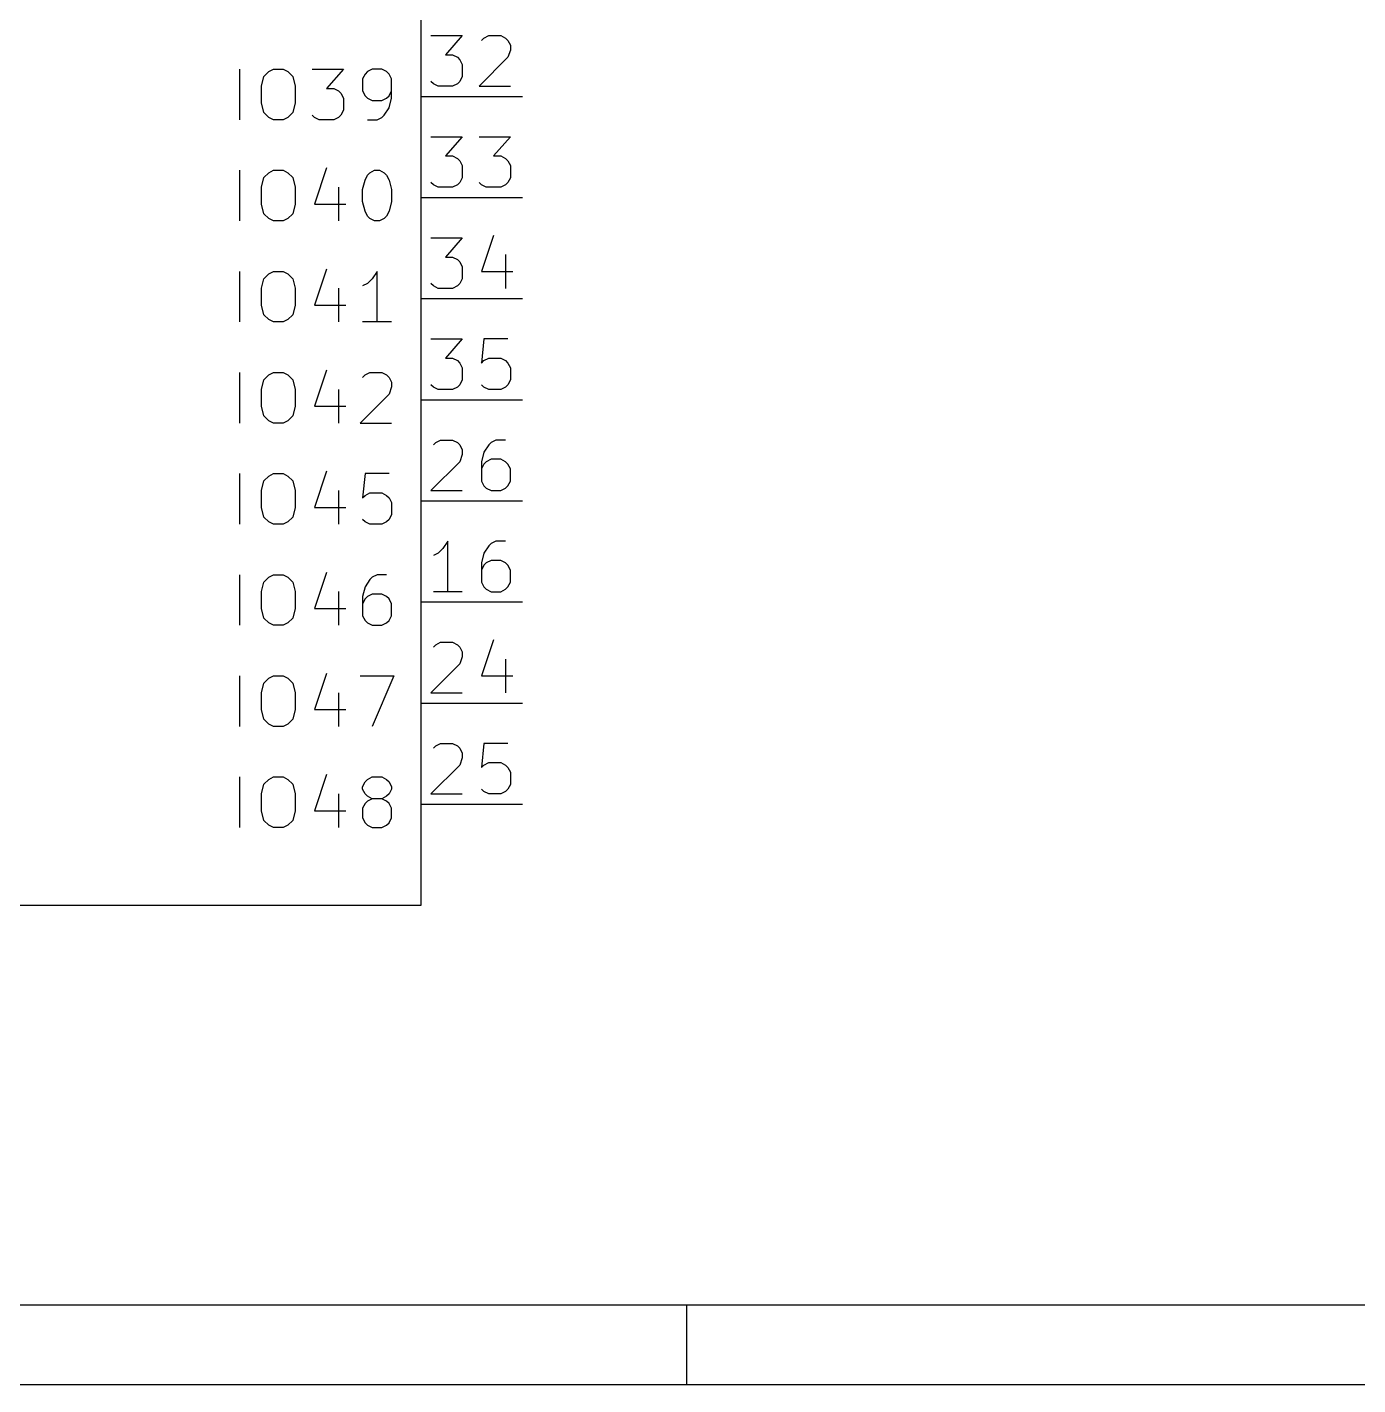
# Model space of a CAD drawing. Header units: inches. Extents: x 0.4 to 11.3, y -7.9 to -0.4.
# Drawn here: x 1.71 to 3.026, y -7.874 to -6.532 of the extents above; entities that cross this region are included whole.
import ezdxf

# ---------------------------------------------------------------- set-up
doc = ezdxf.new("R2010")
doc.units = ezdxf.units.IN
doc.header["$MEASUREMENT"] = 0
for name, color, linetype in [('GREENSIXTYFIVE', 129, 'CONTINUOUS'), ('LIGHTRED', 12, 'CONTINUOUS'), ('RED', 14, 'CONTINUOUS'), ('WHITE', 250, 'CONTINUOUS')]:
    doc.layers.add(name, color=color, linetype=linetype)

msp = doc.modelspace()

# ---------------------------------------------------------------- linework, layer by layer
at = {"layer": 'GREENSIXTYFIVE', "linetype": 'CONTINUOUS'}
for p, q in [((1.9205, -6.6231), (1.9205, -6.5731)), ((1.9205, -6.6231), (1.9205, -6.5731)), ((1.9443, -6.5803), (1.949, -6.5755)), ((1.9443, -6.5803), (1.949, -6.5755)), ((1.949, -6.5755), (1.9538, -6.5731)), ((1.949, -6.5755), (1.9538, -6.5731)), ((1.9538, -6.5731), (1.9633, -6.5731)), ((1.9538, -6.5731), (1.9633, -6.5731)), ((1.9633, -6.5731), (1.9681, -6.5755)), ((1.9633, -6.5731), (1.9681, -6.5755)), ((1.9681, -6.5755), (1.9729, -6.5803)), ((1.9681, -6.5755), (1.9729, -6.5803)), ((1.9919, -6.5731), (2.0229, -6.5731)), ((1.9919, -6.5731), (2.0229, -6.5731)), ((2.0229, -6.5731), (2.0062, -6.5922)), ((2.0229, -6.5731), (2.0062, -6.5922)), ((2.0443, -6.5779), (2.0419, -6.5827)), ((2.0443, -6.5779), (2.0419, -6.5827)), ((2.0467, -6.5755), (2.0443, -6.5779)), ((2.0467, -6.5755), (2.0443, -6.5779)), ((2.0514, -6.5731), (2.0467, -6.5755)), ((2.0514, -6.5731), (2.0467, -6.5755)), ((2.061, -6.5731), (2.0514, -6.5731)), ((2.061, -6.5731), (2.0514, -6.5731)), ((2.0657, -6.5755), (2.061, -6.5731)), ((2.0657, -6.5755), (2.061, -6.5731)), ((2.0681, -6.5779), (2.0657, -6.5755)), ((2.0681, -6.5779), (2.0657, -6.5755)), ((2.0705, -6.5827), (2.0681, -6.5779)), ((2.0705, -6.5827), (2.0681, -6.5779)), ((1.9419, -6.5898), (1.9443, -6.5803)), ((1.9419, -6.5898), (1.9443, -6.5803)), ((1.9419, -6.6065), (1.9419, -6.5898)), ((1.9419, -6.6065), (1.9419, -6.5898)), ((1.9729, -6.5803), (1.9752, -6.5898)), ((1.9729, -6.5803), (1.9752, -6.5898)), ((1.9752, -6.5898), (1.9752, -6.6065)), ((1.9752, -6.5898), (1.9752, -6.6065)), ((2.0062, -6.5922), (2.0133, -6.5922)), ((2.0062, -6.5922), (2.0133, -6.5922)), ((2.0133, -6.5922), (2.0181, -6.5946)), ((2.0133, -6.5922), (2.0181, -6.5946)), ((2.0419, -6.5827), (2.0419, -6.5946)), ((2.0419, -6.5827), (2.0419, -6.5946)), ((2.0705, -6.6017), (2.0705, -6.5827)), ((2.0705, -6.6017), (2.0705, -6.5827)), ((1.9443, -6.616), (1.9419, -6.6065)), ((1.9443, -6.616), (1.9419, -6.6065)), ((1.9752, -6.6065), (1.9729, -6.616)), ((1.9752, -6.6065), (1.9729, -6.616)), ((2.0181, -6.5946), (2.0205, -6.5969)), ((2.0181, -6.5946), (2.0205, -6.5969)), ((2.0205, -6.5969), (2.0229, -6.6017)), ((2.0205, -6.5969), (2.0229, -6.6017)), ((2.0229, -6.6017), (2.0229, -6.6136)), ((2.0229, -6.6017), (2.0229, -6.6136)), ((2.0419, -6.5946), (2.0443, -6.5993)), ((2.0419, -6.5946), (2.0443, -6.5993)), ((2.0443, -6.5993), (2.0467, -6.6017)), ((2.0443, -6.5993), (2.0467, -6.6017)), ((2.0467, -6.6017), (2.0514, -6.6041)), ((2.0467, -6.6017), (2.0514, -6.6041)), ((2.0514, -6.6041), (2.061, -6.6041)), ((2.0514, -6.6041), (2.061, -6.6041)), ((2.061, -6.6041), (2.0657, -6.6017)), ((2.061, -6.6041), (2.0657, -6.6017)), ((2.0657, -6.6017), (2.0681, -6.5993)), ((2.0657, -6.6017), (2.0681, -6.5993)), ((2.0681, -6.5993), (2.0705, -6.5946)), ((2.0681, -6.5993), (2.0705, -6.5946)), ((2.0681, -6.6112), (2.0705, -6.6017)), ((2.0681, -6.6112), (2.0705, -6.6017)), ((1.949, -6.6208), (1.9443, -6.616)), ((1.949, -6.6208), (1.9443, -6.616)), ((1.9729, -6.616), (1.9681, -6.6208)), ((1.9729, -6.616), (1.9681, -6.6208)), ((1.9943, -6.6208), (1.9919, -6.6184)), ((1.9943, -6.6208), (1.9919, -6.6184)), ((2.0205, -6.6184), (2.0181, -6.6208)), ((2.0205, -6.6184), (2.0181, -6.6208)), ((2.0229, -6.6136), (2.0205, -6.6184)), ((2.0229, -6.6136), (2.0205, -6.6184)), ((2.061, -6.6208), (2.0633, -6.6184)), ((2.061, -6.6208), (2.0633, -6.6184)), ((2.0633, -6.6184), (2.0681, -6.6112)), ((2.0633, -6.6184), (2.0681, -6.6112)), ((1.9538, -6.6231), (1.949, -6.6208)), ((1.9538, -6.6231), (1.949, -6.6208)), ((1.9633, -6.6231), (1.9538, -6.6231)), ((1.9633, -6.6231), (1.9538, -6.6231)), ((1.9681, -6.6208), (1.9633, -6.6231)), ((1.9681, -6.6208), (1.9633, -6.6231)), ((1.999, -6.6231), (1.9943, -6.6208)), ((1.999, -6.6231), (1.9943, -6.6208)), ((2.0133, -6.6231), (1.999, -6.6231)), ((2.0133, -6.6231), (1.999, -6.6231)), ((2.0181, -6.6208), (2.0133, -6.6231)), ((2.0181, -6.6208), (2.0133, -6.6231)), ((2.0467, -6.6231), (2.0562, -6.6231)), ((2.0467, -6.6231), (2.0562, -6.6231)), ((2.0562, -6.6231), (2.061, -6.6208)), ((2.0562, -6.6231), (2.061, -6.6208)), ((1.9205, -6.7231), (1.9205, -6.6731)), ((1.9205, -6.7231), (1.9205, -6.6731)), ((1.949, -6.6755), (1.9538, -6.6731)), ((1.949, -6.6755), (1.9538, -6.6731)), ((1.9538, -6.6731), (1.9633, -6.6731)), ((1.9538, -6.6731), (1.9633, -6.6731)), ((1.9633, -6.6731), (1.9681, -6.6755)), ((1.9633, -6.6731), (1.9681, -6.6755)), ((2.0062, -6.6708), (1.9943, -6.7065)), ((2.0062, -6.6708), (1.9943, -6.7065)), ((2.049, -6.6755), (2.0538, -6.6731)), ((2.049, -6.6755), (2.0538, -6.6731)), ((2.0538, -6.6731), (2.0586, -6.6731)), ((2.0538, -6.6731), (2.0586, -6.6731)), ((2.0586, -6.6731), (2.0633, -6.6755)), ((2.0586, -6.6731), (2.0633, -6.6755)), ((1.9419, -6.6898), (1.9443, -6.6803)), ((1.9419, -6.6898), (1.9443, -6.6803)), ((1.9443, -6.6803), (1.949, -6.6755)), ((1.9443, -6.6803), (1.949, -6.6755)), ((1.9681, -6.6755), (1.9729, -6.6803)), ((1.9681, -6.6755), (1.9729, -6.6803)), ((1.9729, -6.6803), (1.9752, -6.6898)), ((1.9729, -6.6803), (1.9752, -6.6898)), ((2.0419, -6.6922), (2.0443, -6.6827)), ((2.0419, -6.6922), (2.0443, -6.6827)), ((2.0443, -6.6827), (2.0467, -6.6779)), ((2.0443, -6.6827), (2.0467, -6.6779)), ((2.0467, -6.6779), (2.049, -6.6755)), ((2.0467, -6.6779), (2.049, -6.6755)), ((2.0633, -6.6755), (2.0657, -6.6779)), ((2.0633, -6.6755), (2.0657, -6.6779)), ((2.0657, -6.6779), (2.0681, -6.6827)), ((2.0657, -6.6779), (2.0681, -6.6827)), ((2.0681, -6.6827), (2.0705, -6.6922)), ((2.0681, -6.6827), (2.0705, -6.6922)), ((1.9419, -6.7065), (1.9419, -6.6898)), ((1.9419, -6.7065), (1.9419, -6.6898)), ((1.9752, -6.6898), (1.9752, -6.7065)), ((1.9752, -6.6898), (1.9752, -6.7065)), ((2.0181, -6.6898), (2.0181, -6.7231)), ((2.0181, -6.6898), (2.0181, -6.7231)), ((2.0419, -6.7041), (2.0419, -6.6922)), ((2.0419, -6.7041), (2.0419, -6.6922)), ((2.0705, -6.6922), (2.0705, -6.7041)), ((2.0705, -6.6922), (2.0705, -6.7041)), ((1.9443, -6.716), (1.9419, -6.7065)), ((1.9443, -6.716), (1.9419, -6.7065)), ((1.9752, -6.7065), (1.9729, -6.716)), ((1.9752, -6.7065), (1.9729, -6.716)), ((1.9943, -6.7065), (2.0252, -6.7065)), ((1.9943, -6.7065), (2.0252, -6.7065)), ((2.0443, -6.7136), (2.0419, -6.7041)), ((2.0443, -6.7136), (2.0419, -6.7041)), ((2.0467, -6.7184), (2.0443, -6.7136)), ((2.0467, -6.7184), (2.0443, -6.7136)), ((2.0681, -6.7136), (2.0657, -6.7184)), ((2.0681, -6.7136), (2.0657, -6.7184)), ((2.0705, -6.7041), (2.0681, -6.7136)), ((2.0705, -6.7041), (2.0681, -6.7136)), ((1.949, -6.7208), (1.9443, -6.716)), ((1.949, -6.7208), (1.9443, -6.716)), ((1.9538, -6.7231), (1.949, -6.7208)), ((1.9538, -6.7231), (1.949, -6.7208)), ((1.9633, -6.7231), (1.9538, -6.7231)), ((1.9633, -6.7231), (1.9538, -6.7231)), ((1.9681, -6.7208), (1.9633, -6.7231)), ((1.9681, -6.7208), (1.9633, -6.7231)), ((1.9729, -6.716), (1.9681, -6.7208)), ((1.9729, -6.716), (1.9681, -6.7208)), ((2.049, -6.7208), (2.0467, -6.7184)), ((2.049, -6.7208), (2.0467, -6.7184)), ((2.0538, -6.7231), (2.049, -6.7208)), ((2.0538, -6.7231), (2.049, -6.7208)), ((2.0586, -6.7231), (2.0538, -6.7231)), ((2.0586, -6.7231), (2.0538, -6.7231)), ((2.0633, -6.7208), (2.0586, -6.7231)), ((2.0633, -6.7208), (2.0586, -6.7231)), ((2.0657, -6.7184), (2.0633, -6.7208)), ((2.0657, -6.7184), (2.0633, -6.7208)), ((1.9205, -6.8231), (1.9205, -6.7731)), ((1.9205, -6.8231), (1.9205, -6.7731)), ((1.9419, -6.7898), (1.9443, -6.7803)), ((1.9419, -6.7898), (1.9443, -6.7803)), ((1.9443, -6.7803), (1.949, -6.7755)), ((1.9443, -6.7803), (1.949, -6.7755)), ((1.949, -6.7755), (1.9538, -6.7731)), ((1.949, -6.7755), (1.9538, -6.7731)), ((1.9538, -6.7731), (1.9633, -6.7731)), ((1.9538, -6.7731), (1.9633, -6.7731)), ((1.9633, -6.7731), (1.9681, -6.7755)), ((1.9633, -6.7731), (1.9681, -6.7755)), ((1.9681, -6.7755), (1.9729, -6.7803)), ((1.9681, -6.7755), (1.9729, -6.7803)), ((1.9729, -6.7803), (1.9752, -6.7898)), ((1.9729, -6.7803), (1.9752, -6.7898)), ((2.0062, -6.7708), (1.9943, -6.8065)), ((2.0062, -6.7708), (1.9943, -6.8065)), ((2.0514, -6.7803), (2.0467, -6.785)), ((2.0514, -6.7803), (2.0467, -6.785)), ((2.0562, -6.7731), (2.0514, -6.7803)), ((2.0562, -6.7731), (2.0514, -6.7803)), ((2.0562, -6.8231), (2.0562, -6.7731)), ((2.0562, -6.8231), (2.0562, -6.7731)), ((1.9419, -6.8065), (1.9419, -6.7898)), ((1.9419, -6.8065), (1.9419, -6.7898)), ((1.9752, -6.7898), (1.9752, -6.8065)), ((1.9752, -6.7898), (1.9752, -6.8065)), ((2.0181, -6.7898), (2.0181, -6.8231)), ((2.0181, -6.7898), (2.0181, -6.8231)), ((2.0467, -6.785), (2.0419, -6.7874)), ((2.0467, -6.785), (2.0419, -6.7874)), ((1.9443, -6.816), (1.9419, -6.8065)), ((1.9443, -6.816), (1.9419, -6.8065)), ((1.9752, -6.8065), (1.9729, -6.816)), ((1.9752, -6.8065), (1.9729, -6.816)), ((1.9943, -6.8065), (2.0252, -6.8065)), ((1.9943, -6.8065), (2.0252, -6.8065)), ((1.949, -6.8208), (1.9443, -6.816)), ((1.949, -6.8208), (1.9443, -6.816)), ((1.9538, -6.8231), (1.949, -6.8208)), ((1.9538, -6.8231), (1.949, -6.8208)), ((1.9681, -6.8208), (1.9633, -6.8231)), ((1.9681, -6.8208), (1.9633, -6.8231)), ((1.9729, -6.816), (1.9681, -6.8208)), ((1.9729, -6.816), (1.9681, -6.8208)), ((1.9633, -6.8231), (1.9538, -6.8231)), ((1.9633, -6.8231), (1.9538, -6.8231)), ((2.0705, -6.8231), (2.0419, -6.8231)), ((2.0705, -6.8231), (2.0419, -6.8231)), ((1.9205, -6.9231), (1.9205, -6.8731)), ((1.9205, -6.9231), (1.9205, -6.8731)), ((1.949, -6.8755), (1.9538, -6.8731)), ((1.949, -6.8755), (1.9538, -6.8731)), ((1.9538, -6.8731), (1.9633, -6.8731)), ((1.9538, -6.8731), (1.9633, -6.8731)), ((1.9633, -6.8731), (1.9681, -6.8755)), ((1.9633, -6.8731), (1.9681, -6.8755)), ((2.0062, -6.8708), (1.9943, -6.9065)), ((2.0062, -6.8708), (1.9943, -6.9065)), ((2.0443, -6.8755), (2.049, -6.8731)), ((2.0443, -6.8755), (2.049, -6.8731)), ((2.049, -6.8731), (2.061, -6.8731)), ((2.049, -6.8731), (2.061, -6.8731)), ((2.061, -6.8731), (2.0657, -6.8755)), ((2.061, -6.8731), (2.0657, -6.8755)), ((1.9419, -6.8898), (1.9443, -6.8803)), ((1.9419, -6.8898), (1.9443, -6.8803)), ((1.9443, -6.8803), (1.949, -6.8755)), ((1.9443, -6.8803), (1.949, -6.8755)), ((1.9681, -6.8755), (1.9729, -6.8803)), ((1.9681, -6.8755), (1.9729, -6.8803)), ((1.9729, -6.8803), (1.9752, -6.8898)), ((1.9729, -6.8803), (1.9752, -6.8898)), ((2.0419, -6.8779), (2.0443, -6.8755)), ((2.0419, -6.8779), (2.0443, -6.8755)), ((2.0657, -6.8755), (2.0681, -6.8779)), ((2.0657, -6.8755), (2.0681, -6.8779)), ((2.0681, -6.8779), (2.0705, -6.8827)), ((2.0681, -6.8779), (2.0705, -6.8827)), ((2.0705, -6.8874), (2.0681, -6.8946)), ((2.0705, -6.8874), (2.0681, -6.8946)), ((2.0705, -6.8827), (2.0705, -6.8874)), ((2.0705, -6.8827), (2.0705, -6.8874)), ((1.9419, -6.9065), (1.9419, -6.8898)), ((1.9419, -6.9065), (1.9419, -6.8898)), ((1.9752, -6.8898), (1.9752, -6.9065)), ((1.9752, -6.8898), (1.9752, -6.9065)), ((2.0181, -6.8898), (2.0181, -6.9231)), ((2.0181, -6.8898), (2.0181, -6.9231)), ((2.0681, -6.8946), (2.0395, -6.9231)), ((2.0681, -6.8946), (2.0395, -6.9231)), ((1.9443, -6.916), (1.9419, -6.9065)), ((1.9443, -6.916), (1.9419, -6.9065)), ((1.9752, -6.9065), (1.9729, -6.916)), ((1.9752, -6.9065), (1.9729, -6.916)), ((1.9943, -6.9065), (2.0252, -6.9065)), ((1.9943, -6.9065), (2.0252, -6.9065)), ((1.949, -6.9208), (1.9443, -6.916)), ((1.949, -6.9208), (1.9443, -6.916)), ((1.9538, -6.9231), (1.949, -6.9208)), ((1.9538, -6.9231), (1.949, -6.9208)), ((1.9633, -6.9231), (1.9538, -6.9231)), ((1.9633, -6.9231), (1.9538, -6.9231)), ((1.9681, -6.9208), (1.9633, -6.9231)), ((1.9681, -6.9208), (1.9633, -6.9231)), ((1.9729, -6.916), (1.9681, -6.9208)), ((1.9729, -6.916), (1.9681, -6.9208)), ((2.0395, -6.9231), (2.0705, -6.9231)), ((2.0395, -6.9231), (2.0705, -6.9231)), ((1.9205, -7.0231), (1.9205, -6.9731)), ((1.9205, -7.0231), (1.9205, -6.9731)), ((1.9419, -6.9898), (1.9443, -6.9803)), ((1.9419, -6.9898), (1.9443, -6.9803)), ((1.9443, -6.9803), (1.949, -6.9755)), ((1.9443, -6.9803), (1.949, -6.9755)), ((1.949, -6.9755), (1.9538, -6.9731)), ((1.949, -6.9755), (1.9538, -6.9731)), ((1.9538, -6.9731), (1.9633, -6.9731)), ((1.9538, -6.9731), (1.9633, -6.9731)), ((1.9633, -6.9731), (1.9681, -6.9755)), ((1.9633, -6.9731), (1.9681, -6.9755)), ((1.9681, -6.9755), (1.9729, -6.9803)), ((1.9681, -6.9755), (1.9729, -6.9803)), ((1.9729, -6.9803), (1.9752, -6.9898)), ((1.9729, -6.9803), (1.9752, -6.9898)), ((2.0062, -6.9708), (1.9943, -7.0065)), ((2.0062, -6.9708), (1.9943, -7.0065)), ((2.0443, -6.9731), (2.0419, -6.9969)), ((2.0443, -6.9731), (2.0419, -6.9969)), ((2.0681, -6.9731), (2.0443, -6.9731)), ((2.0681, -6.9731), (2.0443, -6.9731)), ((1.9419, -7.0065), (1.9419, -6.9898)), ((1.9419, -7.0065), (1.9419, -6.9898)), ((1.9752, -6.9898), (1.9752, -7.0065)), ((1.9752, -6.9898), (1.9752, -7.0065)), ((2.0181, -6.9898), (2.0181, -7.0231)), ((2.0181, -6.9898), (2.0181, -7.0231)), ((2.0419, -6.9969), (2.0443, -6.9946)), ((2.0419, -6.9969), (2.0443, -6.9946)), ((2.0443, -6.9946), (2.049, -6.9922)), ((2.0443, -6.9946), (2.049, -6.9922)), ((2.049, -6.9922), (2.061, -6.9922)), ((2.049, -6.9922), (2.061, -6.9922)), ((2.061, -6.9922), (2.0657, -6.9946)), ((2.061, -6.9922), (2.0657, -6.9946)), ((2.0657, -6.9946), (2.0681, -6.9969)), ((2.0657, -6.9946), (2.0681, -6.9969)), ((1.9443, -7.016), (1.9419, -7.0065)), ((1.9443, -7.016), (1.9419, -7.0065)), ((1.9752, -7.0065), (1.9729, -7.016)), ((1.9752, -7.0065), (1.9729, -7.016)), ((1.9943, -7.0065), (2.0252, -7.0065)), ((1.9943, -7.0065), (2.0252, -7.0065)), ((2.0681, -6.9969), (2.0705, -7.0017)), ((2.0681, -6.9969), (2.0705, -7.0017)), ((2.0705, -7.0017), (2.0705, -7.0136)), ((2.0705, -7.0017), (2.0705, -7.0136)), ((1.949, -7.0208), (1.9443, -7.016)), ((1.949, -7.0208), (1.9443, -7.016)), ((1.9538, -7.0231), (1.949, -7.0208)), ((1.9538, -7.0231), (1.949, -7.0208)), ((1.9681, -7.0208), (1.9633, -7.0231)), ((1.9681, -7.0208), (1.9633, -7.0231)), ((1.9729, -7.016), (1.9681, -7.0208)), ((1.9729, -7.016), (1.9681, -7.0208)), ((2.0443, -7.0208), (2.0419, -7.0184)), ((2.0443, -7.0208), (2.0419, -7.0184)), ((2.049, -7.0231), (2.0443, -7.0208)), ((2.049, -7.0231), (2.0443, -7.0208)), ((2.0657, -7.0208), (2.061, -7.0231)), ((2.0657, -7.0208), (2.061, -7.0231)), ((2.0681, -7.0184), (2.0657, -7.0208)), ((2.0681, -7.0184), (2.0657, -7.0208)), ((2.0705, -7.0136), (2.0681, -7.0184)), ((2.0705, -7.0136), (2.0681, -7.0184)), ((1.9633, -7.0231), (1.9538, -7.0231)), ((1.9633, -7.0231), (1.9538, -7.0231)), ((2.061, -7.0231), (2.049, -7.0231)), ((2.061, -7.0231), (2.049, -7.0231)), ((1.9205, -7.1231), (1.9205, -7.0731)), ((1.9205, -7.1231), (1.9205, -7.0731)), ((1.9443, -7.0803), (1.949, -7.0755)), ((1.9443, -7.0803), (1.949, -7.0755)), ((1.949, -7.0755), (1.9538, -7.0731)), ((1.949, -7.0755), (1.9538, -7.0731)), ((1.9538, -7.0731), (1.9633, -7.0731)), ((1.9538, -7.0731), (1.9633, -7.0731)), ((1.9633, -7.0731), (1.9681, -7.0755)), ((1.9633, -7.0731), (1.9681, -7.0755)), ((1.9681, -7.0755), (1.9729, -7.0803)), ((1.9681, -7.0755), (1.9729, -7.0803)), ((2.0062, -7.0708), (1.9943, -7.1065)), ((2.0062, -7.0708), (1.9943, -7.1065)), ((2.0514, -7.0755), (2.049, -7.0779)), ((2.0514, -7.0755), (2.049, -7.0779)), ((2.0562, -7.0731), (2.0514, -7.0755)), ((2.0562, -7.0731), (2.0514, -7.0755)), ((2.0657, -7.0731), (2.0562, -7.0731)), ((2.0657, -7.0731), (2.0562, -7.0731)), ((1.9419, -7.0898), (1.9443, -7.0803)), ((1.9419, -7.0898), (1.9443, -7.0803)), ((1.9419, -7.1065), (1.9419, -7.0898)), ((1.9419, -7.1065), (1.9419, -7.0898)), ((1.9729, -7.0803), (1.9752, -7.0898)), ((1.9729, -7.0803), (1.9752, -7.0898)), ((1.9752, -7.0898), (1.9752, -7.1065)), ((1.9752, -7.0898), (1.9752, -7.1065)), ((2.0181, -7.0898), (2.0181, -7.1231)), ((2.0181, -7.0898), (2.0181, -7.1231)), ((2.0443, -7.085), (2.0419, -7.0946)), ((2.0443, -7.085), (2.0419, -7.0946)), ((2.049, -7.0779), (2.0443, -7.085)), ((2.049, -7.0779), (2.0443, -7.085)), ((2.0419, -7.0946), (2.0419, -7.1136)), ((2.0419, -7.0946), (2.0419, -7.1136)), ((2.0443, -7.0969), (2.0419, -7.1017)), ((2.0443, -7.0969), (2.0419, -7.1017)), ((2.0467, -7.0946), (2.0443, -7.0969)), ((2.0467, -7.0946), (2.0443, -7.0969)), ((2.0514, -7.0922), (2.0467, -7.0946)), ((2.0514, -7.0922), (2.0467, -7.0946)), ((2.061, -7.0922), (2.0514, -7.0922)), ((2.061, -7.0922), (2.0514, -7.0922)), ((2.0657, -7.0946), (2.061, -7.0922)), ((2.0657, -7.0946), (2.061, -7.0922)), ((2.0681, -7.0969), (2.0657, -7.0946)), ((2.0681, -7.0969), (2.0657, -7.0946)), ((2.0705, -7.1017), (2.0681, -7.0969)), ((2.0705, -7.1017), (2.0681, -7.0969)), ((2.0705, -7.1136), (2.0705, -7.1017)), ((2.0705, -7.1136), (2.0705, -7.1017)), ((1.9443, -7.116), (1.9419, -7.1065)), ((1.9443, -7.116), (1.9419, -7.1065)), ((1.949, -7.1208), (1.9443, -7.116)), ((1.949, -7.1208), (1.9443, -7.116)), ((1.9729, -7.116), (1.9681, -7.1208)), ((1.9729, -7.116), (1.9681, -7.1208)), ((1.9752, -7.1065), (1.9729, -7.116)), ((1.9752, -7.1065), (1.9729, -7.116)), ((1.9943, -7.1065), (2.0252, -7.1065)), ((1.9943, -7.1065), (2.0252, -7.1065)), ((2.0419, -7.1136), (2.0443, -7.1184)), ((2.0419, -7.1136), (2.0443, -7.1184)), ((2.0681, -7.1184), (2.0705, -7.1136)), ((2.0681, -7.1184), (2.0705, -7.1136)), ((1.9538, -7.1231), (1.949, -7.1208)), ((1.9538, -7.1231), (1.949, -7.1208)), ((1.9633, -7.1231), (1.9538, -7.1231)), ((1.9633, -7.1231), (1.9538, -7.1231)), ((1.9681, -7.1208), (1.9633, -7.1231)), ((1.9681, -7.1208), (1.9633, -7.1231)), ((2.0443, -7.1184), (2.0467, -7.1208)), ((2.0443, -7.1184), (2.0467, -7.1208)), ((2.0467, -7.1208), (2.0514, -7.1231)), ((2.0467, -7.1208), (2.0514, -7.1231)), ((2.0514, -7.1231), (2.061, -7.1231)), ((2.0514, -7.1231), (2.061, -7.1231)), ((2.061, -7.1231), (2.0657, -7.1208)), ((2.061, -7.1231), (2.0657, -7.1208)), ((2.0657, -7.1208), (2.0681, -7.1184)), ((2.0657, -7.1208), (2.0681, -7.1184)), ((1.9205, -7.2231), (1.9205, -7.1731)), ((1.9205, -7.2231), (1.9205, -7.1731)), ((1.9419, -7.1898), (1.9443, -7.1803)), ((1.9419, -7.1898), (1.9443, -7.1803)), ((1.9443, -7.1803), (1.949, -7.1755)), ((1.9443, -7.1803), (1.949, -7.1755)), ((1.949, -7.1755), (1.9538, -7.1731)), ((1.949, -7.1755), (1.9538, -7.1731)), ((1.9538, -7.1731), (1.9633, -7.1731)), ((1.9538, -7.1731), (1.9633, -7.1731)), ((1.9633, -7.1731), (1.9681, -7.1755)), ((1.9633, -7.1731), (1.9681, -7.1755)), ((1.9681, -7.1755), (1.9729, -7.1803)), ((1.9681, -7.1755), (1.9729, -7.1803)), ((1.9729, -7.1803), (1.9752, -7.1898)), ((1.9729, -7.1803), (1.9752, -7.1898)), ((2.0062, -7.1708), (1.9943, -7.2065)), ((2.0062, -7.1708), (1.9943, -7.2065)), ((2.0395, -7.1731), (2.0729, -7.1731)), ((2.0395, -7.1731), (2.0729, -7.1731)), ((2.0729, -7.1731), (2.0514, -7.2231)), ((2.0729, -7.1731), (2.0514, -7.2231)), ((1.9419, -7.2065), (1.9419, -7.1898)), ((1.9419, -7.2065), (1.9419, -7.1898)), ((1.9752, -7.1898), (1.9752, -7.2065)), ((1.9752, -7.1898), (1.9752, -7.2065)), ((2.0181, -7.1898), (2.0181, -7.2231)), ((2.0181, -7.1898), (2.0181, -7.2231)), ((1.9443, -7.216), (1.9419, -7.2065)), ((1.9443, -7.216), (1.9419, -7.2065)), ((1.9752, -7.2065), (1.9729, -7.216)), ((1.9752, -7.2065), (1.9729, -7.216)), ((1.9943, -7.2065), (2.0252, -7.2065)), ((1.9943, -7.2065), (2.0252, -7.2065)), ((1.949, -7.2208), (1.9443, -7.216)), ((1.949, -7.2208), (1.9443, -7.216)), ((1.9538, -7.2231), (1.949, -7.2208)), ((1.9538, -7.2231), (1.949, -7.2208)), ((1.9633, -7.2231), (1.9538, -7.2231)), ((1.9633, -7.2231), (1.9538, -7.2231)), ((1.9681, -7.2208), (1.9633, -7.2231)), ((1.9681, -7.2208), (1.9633, -7.2231)), ((1.9729, -7.216), (1.9681, -7.2208)), ((1.9729, -7.216), (1.9681, -7.2208)), ((1.9205, -7.3231), (1.9205, -7.2731)), ((1.9205, -7.3231), (1.9205, -7.2731)), ((1.9443, -7.2803), (1.949, -7.2755)), ((1.9443, -7.2803), (1.949, -7.2755)), ((1.949, -7.2755), (1.9538, -7.2731)), ((1.949, -7.2755), (1.9538, -7.2731)), ((1.9538, -7.2731), (1.9633, -7.2731)), ((1.9538, -7.2731), (1.9633, -7.2731)), ((1.9633, -7.2731), (1.9681, -7.2755)), ((1.9633, -7.2731), (1.9681, -7.2755)), ((1.9681, -7.2755), (1.9729, -7.2803)), ((1.9681, -7.2755), (1.9729, -7.2803)), ((2.0062, -7.2708), (1.9943, -7.3065)), ((2.0062, -7.2708), (1.9943, -7.3065)), ((2.0419, -7.2827), (2.0443, -7.2779)), ((2.0419, -7.2827), (2.0443, -7.2779)), ((2.0443, -7.2779), (2.0467, -7.2755)), ((2.0443, -7.2779), (2.0467, -7.2755)), ((2.0467, -7.2755), (2.0514, -7.2731)), ((2.0467, -7.2755), (2.0514, -7.2731)), ((2.0514, -7.2731), (2.061, -7.2731)), ((2.0514, -7.2731), (2.061, -7.2731)), ((2.061, -7.2731), (2.0657, -7.2755)), ((2.061, -7.2731), (2.0657, -7.2755)), ((2.0657, -7.2755), (2.0681, -7.2779)), ((2.0657, -7.2755), (2.0681, -7.2779)), ((2.0681, -7.2779), (2.0705, -7.2827)), ((2.0681, -7.2779), (2.0705, -7.2827)), ((1.9419, -7.2898), (1.9443, -7.2803)), ((1.9419, -7.2898), (1.9443, -7.2803)), ((1.9419, -7.3065), (1.9419, -7.2898)), ((1.9419, -7.3065), (1.9419, -7.2898)), ((1.9729, -7.2803), (1.9752, -7.2898)), ((1.9729, -7.2803), (1.9752, -7.2898)), ((1.9752, -7.2898), (1.9752, -7.3065)), ((1.9752, -7.2898), (1.9752, -7.3065)), ((2.0181, -7.2898), (2.0181, -7.3231)), ((2.0181, -7.2898), (2.0181, -7.3231)), ((2.0419, -7.285), (2.0419, -7.2827)), ((2.0419, -7.285), (2.0419, -7.2827)), ((2.0443, -7.2898), (2.0419, -7.285)), ((2.0443, -7.2898), (2.0419, -7.285)), ((2.0467, -7.2922), (2.0443, -7.2898)), ((2.0467, -7.2922), (2.0443, -7.2898)), ((2.0681, -7.2898), (2.0657, -7.2922)), ((2.0681, -7.2898), (2.0657, -7.2922)), ((2.0705, -7.285), (2.0681, -7.2898)), ((2.0705, -7.285), (2.0681, -7.2898)), ((2.0705, -7.2827), (2.0705, -7.285)), ((2.0705, -7.2827), (2.0705, -7.285)), ((2.0443, -7.2993), (2.0419, -7.3041)), ((2.0443, -7.2993), (2.0419, -7.3041)), ((2.0419, -7.3041), (2.0419, -7.3136)), ((2.0419, -7.3041), (2.0419, -7.3136)), ((2.0467, -7.2969), (2.0443, -7.2993)), ((2.0467, -7.2969), (2.0443, -7.2993)), ((2.0514, -7.2946), (2.0467, -7.2922)), ((2.0514, -7.2946), (2.0467, -7.2922)), ((2.0514, -7.2946), (2.0467, -7.2969)), ((2.0514, -7.2946), (2.0467, -7.2969)), ((2.061, -7.2946), (2.0514, -7.2946)), ((2.061, -7.2946), (2.0514, -7.2946)), ((2.0657, -7.2922), (2.061, -7.2946)), ((2.0657, -7.2922), (2.061, -7.2946)), ((2.0657, -7.2969), (2.061, -7.2946)), ((2.0657, -7.2969), (2.061, -7.2946)), ((2.0681, -7.2993), (2.0657, -7.2969)), ((2.0681, -7.2993), (2.0657, -7.2969)), ((2.0705, -7.3041), (2.0681, -7.2993)), ((2.0705, -7.3041), (2.0681, -7.2993)), ((2.0705, -7.3136), (2.0705, -7.3041)), ((2.0705, -7.3136), (2.0705, -7.3041)), ((1.9443, -7.316), (1.9419, -7.3065)), ((1.9443, -7.316), (1.9419, -7.3065)), ((1.949, -7.3208), (1.9443, -7.316)), ((1.949, -7.3208), (1.9443, -7.316)), ((1.9729, -7.316), (1.9681, -7.3208)), ((1.9729, -7.316), (1.9681, -7.3208)), ((1.9752, -7.3065), (1.9729, -7.316)), ((1.9752, -7.3065), (1.9729, -7.316)), ((1.9943, -7.3065), (2.0252, -7.3065)), ((1.9943, -7.3065), (2.0252, -7.3065)), ((2.0419, -7.3136), (2.0443, -7.3184)), ((2.0419, -7.3136), (2.0443, -7.3184)), ((2.0681, -7.3184), (2.0705, -7.3136)), ((2.0681, -7.3184), (2.0705, -7.3136)), ((1.9538, -7.3231), (1.949, -7.3208)), ((1.9538, -7.3231), (1.949, -7.3208)), ((1.9633, -7.3231), (1.9538, -7.3231)), ((1.9633, -7.3231), (1.9538, -7.3231)), ((1.9681, -7.3208), (1.9633, -7.3231)), ((1.9681, -7.3208), (1.9633, -7.3231)), ((2.0443, -7.3184), (2.0467, -7.3208)), ((2.0443, -7.3184), (2.0467, -7.3208)), ((2.0467, -7.3208), (2.0514, -7.3231)), ((2.0467, -7.3208), (2.0514, -7.3231)), ((2.0514, -7.3231), (2.061, -7.3231)), ((2.0514, -7.3231), (2.061, -7.3231)), ((2.061, -7.3231), (2.0657, -7.3208)), ((2.061, -7.3231), (2.0657, -7.3208)), ((2.0657, -7.3208), (2.0681, -7.3184)), ((2.0657, -7.3208), (2.0681, -7.3184))]:
    msp.add_line(p, q, dxfattribs=at)
at = {"layer": 'LIGHTRED', "linetype": 'CONTINUOUS'}
for p, q in [((2.1095, -6.5399), (2.1405, -6.5399)), ((2.1095, -6.5399), (2.1405, -6.5399)), ((2.1405, -6.5399), (2.1238, -6.5589)), ((2.1405, -6.5399), (2.1238, -6.5589)), ((2.1595, -6.5446), (2.1619, -6.5423)), ((2.1595, -6.5446), (2.1619, -6.5423)), ((2.1619, -6.5423), (2.1667, -6.5399)), ((2.1619, -6.5423), (2.1667, -6.5399)), ((2.1667, -6.5399), (2.1786, -6.5399)), ((2.1667, -6.5399), (2.1786, -6.5399)), ((2.1786, -6.5399), (2.1833, -6.5423)), ((2.1786, -6.5399), (2.1833, -6.5423)), ((2.1833, -6.5423), (2.1857, -6.5446)), ((2.1833, -6.5423), (2.1857, -6.5446)), ((2.1857, -6.5446), (2.1881, -6.5494)), ((2.1857, -6.5446), (2.1881, -6.5494)), ((2.1881, -6.5494), (2.1881, -6.5542)), ((2.1881, -6.5494), (2.1881, -6.5542)), ((2.1238, -6.5589), (2.131, -6.5589)), ((2.1238, -6.5589), (2.131, -6.5589)), ((2.131, -6.5589), (2.1357, -6.5613)), ((2.131, -6.5589), (2.1357, -6.5613)), ((2.1357, -6.5613), (2.1381, -6.5637)), ((2.1357, -6.5613), (2.1381, -6.5637)), ((2.1381, -6.5637), (2.1405, -6.5684)), ((2.1381, -6.5637), (2.1405, -6.5684)), ((2.1857, -6.5613), (2.1571, -6.5899)), ((2.1857, -6.5613), (2.1571, -6.5899)), ((2.1881, -6.5542), (2.1857, -6.5613)), ((2.1881, -6.5542), (2.1857, -6.5613)), ((2.1405, -6.5684), (2.1405, -6.5804)), ((2.1405, -6.5684), (2.1405, -6.5804)), ((2.1119, -6.5875), (2.1095, -6.5851)), ((2.1119, -6.5875), (2.1095, -6.5851)), ((2.1167, -6.5899), (2.1119, -6.5875)), ((2.1167, -6.5899), (2.1119, -6.5875)), ((2.131, -6.5899), (2.1167, -6.5899)), ((2.131, -6.5899), (2.1167, -6.5899)), ((2.1357, -6.5875), (2.131, -6.5899)), ((2.1357, -6.5875), (2.131, -6.5899)), ((2.1381, -6.5851), (2.1357, -6.5875)), ((2.1381, -6.5851), (2.1357, -6.5875)), ((2.1405, -6.5804), (2.1381, -6.5851)), ((2.1405, -6.5804), (2.1381, -6.5851)), ((2.1571, -6.5899), (2.1881, -6.5899)), ((2.1571, -6.5899), (2.1881, -6.5899)), ((2.1095, -6.6399), (2.1405, -6.6399)), ((2.1095, -6.6399), (2.1405, -6.6399)), ((2.1405, -6.6399), (2.1238, -6.6589)), ((2.1405, -6.6399), (2.1238, -6.6589)), ((2.1571, -6.6399), (2.1881, -6.6399)), ((2.1571, -6.6399), (2.1881, -6.6399)), ((2.1881, -6.6399), (2.1714, -6.6589)), ((2.1881, -6.6399), (2.1714, -6.6589)), ((2.1238, -6.6589), (2.131, -6.6589)), ((2.1238, -6.6589), (2.131, -6.6589)), ((2.131, -6.6589), (2.1357, -6.6613)), ((2.131, -6.6589), (2.1357, -6.6613)), ((2.1714, -6.6589), (2.1786, -6.6589)), ((2.1714, -6.6589), (2.1786, -6.6589)), ((2.1786, -6.6589), (2.1833, -6.6613)), ((2.1786, -6.6589), (2.1833, -6.6613)), ((2.1357, -6.6613), (2.1381, -6.6637)), ((2.1357, -6.6613), (2.1381, -6.6637)), ((2.1381, -6.6637), (2.1405, -6.6684)), ((2.1381, -6.6637), (2.1405, -6.6684)), ((2.1405, -6.6684), (2.1405, -6.6804)), ((2.1405, -6.6684), (2.1405, -6.6804)), ((2.1833, -6.6613), (2.1857, -6.6637)), ((2.1833, -6.6613), (2.1857, -6.6637)), ((2.1857, -6.6637), (2.1881, -6.6684)), ((2.1857, -6.6637), (2.1881, -6.6684)), ((2.1881, -6.6684), (2.1881, -6.6804)), ((2.1881, -6.6684), (2.1881, -6.6804)), ((2.1119, -6.6875), (2.1095, -6.6851)), ((2.1119, -6.6875), (2.1095, -6.6851)), ((2.1381, -6.6851), (2.1357, -6.6875)), ((2.1381, -6.6851), (2.1357, -6.6875)), ((2.1405, -6.6804), (2.1381, -6.6851)), ((2.1405, -6.6804), (2.1381, -6.6851)), ((2.1595, -6.6875), (2.1571, -6.6851)), ((2.1595, -6.6875), (2.1571, -6.6851)), ((2.1857, -6.6851), (2.1833, -6.6875)), ((2.1857, -6.6851), (2.1833, -6.6875)), ((2.1881, -6.6804), (2.1857, -6.6851)), ((2.1881, -6.6804), (2.1857, -6.6851)), ((2.1167, -6.6899), (2.1119, -6.6875)), ((2.1167, -6.6899), (2.1119, -6.6875)), ((2.131, -6.6899), (2.1167, -6.6899)), ((2.131, -6.6899), (2.1167, -6.6899)), ((2.1357, -6.6875), (2.131, -6.6899)), ((2.1357, -6.6875), (2.131, -6.6899)), ((2.1643, -6.6899), (2.1595, -6.6875)), ((2.1643, -6.6899), (2.1595, -6.6875)), ((2.1786, -6.6899), (2.1643, -6.6899)), ((2.1786, -6.6899), (2.1643, -6.6899)), ((2.1833, -6.6875), (2.1786, -6.6899)), ((2.1833, -6.6875), (2.1786, -6.6899)), ((2.1095, -6.7399), (2.1405, -6.7399)), ((2.1095, -6.7399), (2.1405, -6.7399)), ((2.1405, -6.7399), (2.1238, -6.7589)), ((2.1405, -6.7399), (2.1238, -6.7589)), ((2.1714, -6.7375), (2.1595, -6.7732)), ((2.1714, -6.7375), (2.1595, -6.7732)), ((2.1238, -6.7589), (2.131, -6.7589)), ((2.1238, -6.7589), (2.131, -6.7589)), ((2.131, -6.7589), (2.1357, -6.7613)), ((2.131, -6.7589), (2.1357, -6.7613)), ((2.1357, -6.7613), (2.1381, -6.7637)), ((2.1357, -6.7613), (2.1381, -6.7637)), ((2.1381, -6.7637), (2.1405, -6.7684)), ((2.1381, -6.7637), (2.1405, -6.7684)), ((2.1833, -6.7565), (2.1833, -6.7899)), ((2.1833, -6.7565), (2.1833, -6.7899)), ((2.1405, -6.7804), (2.1381, -6.7851)), ((2.1405, -6.7804), (2.1381, -6.7851)), ((2.1405, -6.7684), (2.1405, -6.7804)), ((2.1405, -6.7684), (2.1405, -6.7804)), ((2.1595, -6.7732), (2.1905, -6.7732)), ((2.1595, -6.7732), (2.1905, -6.7732)), ((2.1119, -6.7875), (2.1095, -6.7851)), ((2.1119, -6.7875), (2.1095, -6.7851)), ((2.1167, -6.7899), (2.1119, -6.7875)), ((2.1167, -6.7899), (2.1119, -6.7875)), ((2.131, -6.7899), (2.1167, -6.7899)), ((2.131, -6.7899), (2.1167, -6.7899)), ((2.1357, -6.7875), (2.131, -6.7899)), ((2.1357, -6.7875), (2.131, -6.7899)), ((2.1381, -6.7851), (2.1357, -6.7875)), ((2.1381, -6.7851), (2.1357, -6.7875)), ((2.1095, -6.8399), (2.1405, -6.8399)), ((2.1095, -6.8399), (2.1405, -6.8399)), ((2.1405, -6.8399), (2.1238, -6.8589)), ((2.1405, -6.8399), (2.1238, -6.8589)), ((2.1619, -6.8399), (2.1595, -6.8637)), ((2.1619, -6.8399), (2.1595, -6.8637)), ((2.1857, -6.8399), (2.1619, -6.8399)), ((2.1857, -6.8399), (2.1619, -6.8399)), ((2.1238, -6.8589), (2.131, -6.8589)), ((2.1238, -6.8589), (2.131, -6.8589)), ((2.131, -6.8589), (2.1357, -6.8613)), ((2.131, -6.8589), (2.1357, -6.8613)), ((2.1357, -6.8613), (2.1381, -6.8637)), ((2.1357, -6.8613), (2.1381, -6.8637)), ((2.1595, -6.8637), (2.1619, -6.8613)), ((2.1595, -6.8637), (2.1619, -6.8613)), ((2.1619, -6.8613), (2.1667, -6.8589)), ((2.1619, -6.8613), (2.1667, -6.8589)), ((2.1667, -6.8589), (2.1786, -6.8589)), ((2.1667, -6.8589), (2.1786, -6.8589)), ((2.1786, -6.8589), (2.1833, -6.8613)), ((2.1786, -6.8589), (2.1833, -6.8613)), ((2.1833, -6.8613), (2.1857, -6.8637)), ((2.1833, -6.8613), (2.1857, -6.8637)), ((2.1381, -6.8637), (2.1405, -6.8684)), ((2.1381, -6.8637), (2.1405, -6.8684)), ((2.1405, -6.8684), (2.1405, -6.8804)), ((2.1405, -6.8684), (2.1405, -6.8804)), ((2.1857, -6.8637), (2.1881, -6.8684)), ((2.1857, -6.8637), (2.1881, -6.8684)), ((2.1881, -6.8684), (2.1881, -6.8804)), ((2.1881, -6.8684), (2.1881, -6.8804)), ((2.1119, -6.8875), (2.1095, -6.8851)), ((2.1119, -6.8875), (2.1095, -6.8851)), ((2.1167, -6.8899), (2.1119, -6.8875)), ((2.1167, -6.8899), (2.1119, -6.8875)), ((2.1357, -6.8875), (2.131, -6.8899)), ((2.1357, -6.8875), (2.131, -6.8899)), ((2.1381, -6.8851), (2.1357, -6.8875)), ((2.1381, -6.8851), (2.1357, -6.8875)), ((2.1405, -6.8804), (2.1381, -6.8851)), ((2.1405, -6.8804), (2.1381, -6.8851)), ((2.1619, -6.8875), (2.1595, -6.8851)), ((2.1619, -6.8875), (2.1595, -6.8851)), ((2.1667, -6.8899), (2.1619, -6.8875)), ((2.1667, -6.8899), (2.1619, -6.8875)), ((2.1833, -6.8875), (2.1786, -6.8899)), ((2.1833, -6.8875), (2.1786, -6.8899)), ((2.1857, -6.8851), (2.1833, -6.8875)), ((2.1857, -6.8851), (2.1833, -6.8875)), ((2.1881, -6.8804), (2.1857, -6.8851)), ((2.1881, -6.8804), (2.1857, -6.8851)), ((2.131, -6.8899), (2.1167, -6.8899)), ((2.131, -6.8899), (2.1167, -6.8899)), ((2.1786, -6.8899), (2.1667, -6.8899)), ((2.1786, -6.8899), (2.1667, -6.8899)), ((2.1143, -6.9423), (2.119, -6.9399)), ((2.1143, -6.9423), (2.119, -6.9399)), ((2.119, -6.9399), (2.131, -6.9399)), ((2.119, -6.9399), (2.131, -6.9399)), ((2.131, -6.9399), (2.1357, -6.9423)), ((2.131, -6.9399), (2.1357, -6.9423)), ((2.1738, -6.9399), (2.169, -6.9423)), ((2.1738, -6.9399), (2.169, -6.9423)), ((2.1833, -6.9399), (2.1738, -6.9399)), ((2.1833, -6.9399), (2.1738, -6.9399)), ((2.1119, -6.9446), (2.1143, -6.9423)), ((2.1119, -6.9446), (2.1143, -6.9423)), ((2.1357, -6.9423), (2.1381, -6.9446)), ((2.1357, -6.9423), (2.1381, -6.9446)), ((2.1381, -6.9446), (2.1405, -6.9494)), ((2.1381, -6.9446), (2.1405, -6.9494)), ((2.1405, -6.9542), (2.1381, -6.9613)), ((2.1405, -6.9542), (2.1381, -6.9613)), ((2.1405, -6.9494), (2.1405, -6.9542)), ((2.1405, -6.9494), (2.1405, -6.9542)), ((2.1619, -6.9518), (2.1595, -6.9613)), ((2.1619, -6.9518), (2.1595, -6.9613)), ((2.1667, -6.9446), (2.1619, -6.9518)), ((2.1667, -6.9446), (2.1619, -6.9518)), ((2.169, -6.9423), (2.1667, -6.9446)), ((2.169, -6.9423), (2.1667, -6.9446)), ((2.1381, -6.9613), (2.1095, -6.9899)), ((2.1381, -6.9613), (2.1095, -6.9899)), ((2.1595, -6.9613), (2.1595, -6.9804)), ((2.1595, -6.9613), (2.1595, -6.9804)), ((2.1619, -6.9637), (2.1595, -6.9684)), ((2.1619, -6.9637), (2.1595, -6.9684)), ((2.1643, -6.9613), (2.1619, -6.9637)), ((2.1643, -6.9613), (2.1619, -6.9637)), ((2.169, -6.9589), (2.1643, -6.9613)), ((2.169, -6.9589), (2.1643, -6.9613)), ((2.1786, -6.9589), (2.169, -6.9589)), ((2.1786, -6.9589), (2.169, -6.9589)), ((2.1833, -6.9613), (2.1786, -6.9589)), ((2.1833, -6.9613), (2.1786, -6.9589)), ((2.1857, -6.9637), (2.1833, -6.9613)), ((2.1857, -6.9637), (2.1833, -6.9613)), ((2.1881, -6.9684), (2.1857, -6.9637)), ((2.1881, -6.9684), (2.1857, -6.9637)), ((2.1881, -6.9804), (2.1881, -6.9684)), ((2.1881, -6.9804), (2.1881, -6.9684)), ((2.1595, -6.9804), (2.1619, -6.9851)), ((2.1595, -6.9804), (2.1619, -6.9851)), ((2.1857, -6.9851), (2.1881, -6.9804)), ((2.1857, -6.9851), (2.1881, -6.9804)), ((2.1095, -6.9899), (2.1405, -6.9899)), ((2.1095, -6.9899), (2.1405, -6.9899)), ((2.1619, -6.9851), (2.1643, -6.9875)), ((2.1619, -6.9851), (2.1643, -6.9875)), ((2.1643, -6.9875), (2.169, -6.9899)), ((2.1643, -6.9875), (2.169, -6.9899)), ((2.169, -6.9899), (2.1786, -6.9899)), ((2.169, -6.9899), (2.1786, -6.9899)), ((2.1786, -6.9899), (2.1833, -6.9875)), ((2.1786, -6.9899), (2.1833, -6.9875)), ((2.1833, -6.9875), (2.1857, -6.9851)), ((2.1833, -6.9875), (2.1857, -6.9851)), ((2.1214, -7.047), (2.1167, -7.0518)), ((2.1214, -7.047), (2.1167, -7.0518)), ((2.1262, -7.0399), (2.1214, -7.047)), ((2.1262, -7.0399), (2.1214, -7.047)), ((2.1262, -7.0899), (2.1262, -7.0399)), ((2.1262, -7.0899), (2.1262, -7.0399)), ((2.1667, -7.0446), (2.1619, -7.0518)), ((2.1667, -7.0446), (2.1619, -7.0518)), ((2.169, -7.0423), (2.1667, -7.0446)), ((2.169, -7.0423), (2.1667, -7.0446)), ((2.1738, -7.0399), (2.169, -7.0423)), ((2.1738, -7.0399), (2.169, -7.0423)), ((2.1833, -7.0399), (2.1738, -7.0399)), ((2.1833, -7.0399), (2.1738, -7.0399)), ((2.1167, -7.0518), (2.1119, -7.0542)), ((2.1167, -7.0518), (2.1119, -7.0542)), ((2.1619, -7.0518), (2.1595, -7.0613)), ((2.1619, -7.0518), (2.1595, -7.0613)), ((2.1595, -7.0613), (2.1595, -7.0804)), ((2.1595, -7.0613), (2.1595, -7.0804)), ((2.1643, -7.0613), (2.1619, -7.0637)), ((2.1643, -7.0613), (2.1619, -7.0637)), ((2.169, -7.0589), (2.1643, -7.0613)), ((2.169, -7.0589), (2.1643, -7.0613)), ((2.1786, -7.0589), (2.169, -7.0589)), ((2.1786, -7.0589), (2.169, -7.0589)), ((2.1833, -7.0613), (2.1786, -7.0589)), ((2.1833, -7.0613), (2.1786, -7.0589)), ((2.1857, -7.0637), (2.1833, -7.0613)), ((2.1857, -7.0637), (2.1833, -7.0613)), ((2.1619, -7.0637), (2.1595, -7.0684)), ((2.1619, -7.0637), (2.1595, -7.0684)), ((2.1881, -7.0684), (2.1857, -7.0637)), ((2.1881, -7.0684), (2.1857, -7.0637)), ((2.1881, -7.0804), (2.1881, -7.0684)), ((2.1881, -7.0804), (2.1881, -7.0684)), ((2.1405, -7.0899), (2.1119, -7.0899)), ((2.1405, -7.0899), (2.1119, -7.0899)), ((2.1595, -7.0804), (2.1619, -7.0851)), ((2.1595, -7.0804), (2.1619, -7.0851)), ((2.1619, -7.0851), (2.1643, -7.0875)), ((2.1619, -7.0851), (2.1643, -7.0875)), ((2.1643, -7.0875), (2.169, -7.0899)), ((2.1643, -7.0875), (2.169, -7.0899)), ((2.169, -7.0899), (2.1786, -7.0899)), ((2.169, -7.0899), (2.1786, -7.0899)), ((2.1786, -7.0899), (2.1833, -7.0875)), ((2.1786, -7.0899), (2.1833, -7.0875)), ((2.1833, -7.0875), (2.1857, -7.0851)), ((2.1833, -7.0875), (2.1857, -7.0851)), ((2.1857, -7.0851), (2.1881, -7.0804)), ((2.1857, -7.0851), (2.1881, -7.0804)), ((2.1119, -7.1446), (2.1143, -7.1423)), ((2.1119, -7.1446), (2.1143, -7.1423)), ((2.1143, -7.1423), (2.119, -7.1399)), ((2.1143, -7.1423), (2.119, -7.1399)), ((2.119, -7.1399), (2.131, -7.1399)), ((2.119, -7.1399), (2.131, -7.1399)), ((2.131, -7.1399), (2.1357, -7.1423)), ((2.131, -7.1399), (2.1357, -7.1423)), ((2.1357, -7.1423), (2.1381, -7.1446)), ((2.1357, -7.1423), (2.1381, -7.1446)), ((2.1714, -7.1375), (2.1595, -7.1732)), ((2.1714, -7.1375), (2.1595, -7.1732)), ((2.1381, -7.1446), (2.1405, -7.1494)), ((2.1381, -7.1446), (2.1405, -7.1494)), ((2.1405, -7.1542), (2.1381, -7.1613)), ((2.1405, -7.1542), (2.1381, -7.1613)), ((2.1405, -7.1494), (2.1405, -7.1542)), ((2.1405, -7.1494), (2.1405, -7.1542)), ((2.1833, -7.1565), (2.1833, -7.1899)), ((2.1833, -7.1565), (2.1833, -7.1899)), ((2.1381, -7.1613), (2.1095, -7.1899)), ((2.1381, -7.1613), (2.1095, -7.1899)), ((2.1595, -7.1732), (2.1905, -7.1732)), ((2.1595, -7.1732), (2.1905, -7.1732)), ((2.1095, -7.1899), (2.1405, -7.1899)), ((2.1095, -7.1899), (2.1405, -7.1899)), ((2.1119, -7.2446), (2.1143, -7.2423)), ((2.1119, -7.2446), (2.1143, -7.2423)), ((2.1143, -7.2423), (2.119, -7.2399)), ((2.1143, -7.2423), (2.119, -7.2399)), ((2.119, -7.2399), (2.131, -7.2399)), ((2.119, -7.2399), (2.131, -7.2399)), ((2.131, -7.2399), (2.1357, -7.2423)), ((2.131, -7.2399), (2.1357, -7.2423)), ((2.1357, -7.2423), (2.1381, -7.2446)), ((2.1357, -7.2423), (2.1381, -7.2446)), ((2.1381, -7.2446), (2.1405, -7.2494)), ((2.1381, -7.2446), (2.1405, -7.2494)), ((2.1405, -7.2494), (2.1405, -7.2542)), ((2.1405, -7.2494), (2.1405, -7.2542)), ((2.1619, -7.2399), (2.1595, -7.2637)), ((2.1619, -7.2399), (2.1595, -7.2637)), ((2.1857, -7.2399), (2.1619, -7.2399)), ((2.1857, -7.2399), (2.1619, -7.2399)), ((2.1381, -7.2613), (2.1095, -7.2899)), ((2.1381, -7.2613), (2.1095, -7.2899)), ((2.1405, -7.2542), (2.1381, -7.2613)), ((2.1405, -7.2542), (2.1381, -7.2613)), ((2.1595, -7.2637), (2.1619, -7.2613)), ((2.1595, -7.2637), (2.1619, -7.2613)), ((2.1619, -7.2613), (2.1667, -7.2589)), ((2.1619, -7.2613), (2.1667, -7.2589)), ((2.1667, -7.2589), (2.1786, -7.2589)), ((2.1667, -7.2589), (2.1786, -7.2589)), ((2.1786, -7.2589), (2.1833, -7.2613)), ((2.1786, -7.2589), (2.1833, -7.2613)), ((2.1833, -7.2613), (2.1857, -7.2637)), ((2.1833, -7.2613), (2.1857, -7.2637)), ((2.1857, -7.2637), (2.1881, -7.2684)), ((2.1857, -7.2637), (2.1881, -7.2684)), ((2.1881, -7.2684), (2.1881, -7.2804)), ((2.1881, -7.2684), (2.1881, -7.2804)), ((2.1095, -7.2899), (2.1405, -7.2899)), ((2.1095, -7.2899), (2.1405, -7.2899)), ((2.1619, -7.2875), (2.1595, -7.2851)), ((2.1619, -7.2875), (2.1595, -7.2851)), ((2.1667, -7.2899), (2.1619, -7.2875)), ((2.1667, -7.2899), (2.1619, -7.2875)), ((2.1786, -7.2899), (2.1667, -7.2899)), ((2.1786, -7.2899), (2.1667, -7.2899)), ((2.1833, -7.2875), (2.1786, -7.2899)), ((2.1833, -7.2875), (2.1786, -7.2899)), ((2.1857, -7.2851), (2.1833, -7.2875)), ((2.1857, -7.2851), (2.1833, -7.2875)), ((2.1881, -7.2804), (2.1857, -7.2851)), ((2.1881, -7.2804), (2.1857, -7.2851))]:
    msp.add_line(p, q, dxfattribs=at)
at = {"layer": 'RED', "linetype": 'CONTINUOUS'}
for p, q in [((2.1, -7.4), (2.1, -5.4)), ((2.1, -6.6), (2.2, -6.6)), ((2.1, -6.6), (2.2, -6.6)), ((2.1, -6.7), (2.2, -6.7)), ((2.1, -6.7), (2.2, -6.7)), ((2.1, -6.8), (2.2, -6.8)), ((2.1, -6.8), (2.2, -6.8)), ((2.1, -6.9), (2.2, -6.9)), ((2.1, -6.9), (2.2, -6.9)), ((2.1, -7), (2.2, -7)), ((2.1, -7), (2.2, -7)), ((2.1, -7.1), (2.2, -7.1)), ((2.1, -7.1), (2.2, -7.1)), ((2.1, -7.2), (2.2, -7.2)), ((2.1, -7.2), (2.2, -7.2)), ((2.1, -7.3), (2.2, -7.3)), ((2.1, -7.3), (2.2, -7.3)), ((1.1, -7.4), (2.1, -7.4)), ((11.2206, -7.7956), (0.4724, -7.7956)), ((2.3622, -7.7956), (2.3622, -7.8743)), ((11.2993, -7.8743), (0.3937, -7.8743))]:
    msp.add_line(p, q, dxfattribs=at)
at = {"layer": 'WHITE', "linetype": 'CONTINUOUS'}
for p, q in [((2.1, -7.4), (2.1, -5.4)), ((1.1, -7.4), (2.1, -7.4))]:
    msp.add_line(p, q, dxfattribs=at)

doc.saveas('drawing.dxf')
